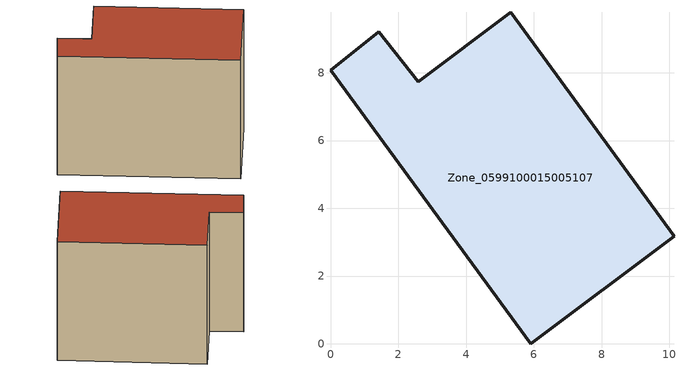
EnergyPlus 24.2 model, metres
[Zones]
Zone_0599100015005107
 floor ground (C_G): 5.91,0 0,8.07 1.43,9.22 2.58,7.73 5.32,9.79 10.14,3.17 z2.13
 wall outside (C_F): 5.91,0 10.14,3.17 5.32,9.79 2.58,7.73 1.43,9.22 0,8.07 5.91,0 z2.13:9.72
 roof outside (C_R): 0,8.07 5.91,0 10.14,3.17 5.32,9.79 2.58,7.73 1.43,9.22 z9.72
[BUILDING]
Pand.0599100015005107: North Axis=0; Terrain=City; Loads Convergence Tolerance Value=0.04; Temperature Convergence Tolerance Value=0.4; Solar Distribution=FullExterior; Maximum Number of Warmup Days=25; Minimum Number of Warmup Days=1
[Site:Location]
Rotterdam.The.Hague.AP_ZH_NLD Design_Conditions: Latitude=51.96; Longitude=4.45; Time Zone=1; Elevation=-4.5
[SITE:GROUNDTEMPERATURE:BUILDINGSURFACE]
18, 18, 18, 18, 18, 18, 18, 18, 18, 18, 18, 18
[MATERIAL] Thermal Absorptance=0.9; Solar Absorptance=0.7; Visible Absorptance=0.7
Name | Roughness | Thickness | Conductivity | Density | Specific Heat
G.TI.1975-1991 | MediumSmooth | 0.15 | 0.288461 | 540 | 1210
F.TI.1975-1991 | Rough | 0.3 | 0.230769 | 1920 | 840
R.TI.1975-1991 | MediumRough | 0.2 | 0.153846 | 1500 | 1000
[CONSTRUCTION]
C_G: G.TI.1975-1991
C_F: F.TI.1975-1991
C_R: R.TI.1975-1991
[ZONE]
Zone_0599100015005107: Type=1; Multiplier=1; Ceiling Height=Autocalculate; Volume=Autocalculate; Floor Area=autocalculate; Part of Total Floor Area=Yes
[ZONEINFILTRATION:DESIGNFLOWRATE]
Infil_Zone_0599100015005107: Zone or ZoneList or Space or SpaceList=Zone_0599100015005107; Schedule=AlwaysOn; Design Flow Rate Calculation Method=Flow/Area; Flow Rate per Floor Area=0.003; Constant Term Coefficient=1; Temperature Term Coefficient=0; Velocity Term Coefficient=0; Velocity Squared Term Coefficient=0
[HVACTEMPLATE:ZONE:IDEALLOADSAIRSYSTEM]
Zone_0599100015005107: Maximum Heating Supply Air Temperature=50; Minimum Cooling Supply Air Temperature=13; Maximum Heating Supply Air Humidity Ratio=0.0156; Minimum Cooling Supply Air Humidity Ratio=0.0077; Heating Limit=NoLimit; Cooling Limit=NoLimit; Dehumidification Control Type=ConstantSensibleHeatRatio; Cooling Sensible Heat Ratio=0.7; Dehumidification Setpoint=60; Humidification Control Type=None; Humidification Setpoint=30; Outdoor Air Method=None; Outdoor Air Flow Rate per Person=0.00944; Outdoor Air Flow Rate per Zone Floor Area=0; Outdoor Air Flow Rate per Zone=0; Demand Controlled Ventilation Type=None; Outdoor Air Economizer Type=NoEconomizer; Heat Recovery Type=None; Sensible Heat Recovery Effectiveness=0.7; Latent Heat Recovery Effectiveness=0.65
[ZONECONTROL:THERMOSTAT]
ThermostatControl_Zone_0599100015005107: Zone or ZoneList=Zone_0599100015005107; Control Type Schedule=DualSetpointControlType; Control 1=Thermostat_Zone_0599100015005107; Temperature Difference Between Cutout And Setpoint=0
[THERMOSTATSETPOINT:DUALSETPOINT]
Thermostat_Zone_0599100015005107: Heating Setpoint Temperature Schedule=HeatingSetpoint_Zone_0599100015005107; Cooling Setpoint Temperature Schedule=CoolingSetpoint_Zone_0599100015005107
[SCHEDULE:COMPACT]
HeatingSetpoint_Zone_0599100015005107: Through: 12/31, For: AllDays, Until: 24:00, 21
CoolingSetpoint_Zone_0599100015005107: Through: 12/31, For: AllDays, Until: 24:00, 24
DualSetpointControlType: Through: 12/31, For: AllDays, Until: 24:00, 4
AlwaysOn: Through: 12/31, For: AllDays, Until: 24:00, 1
